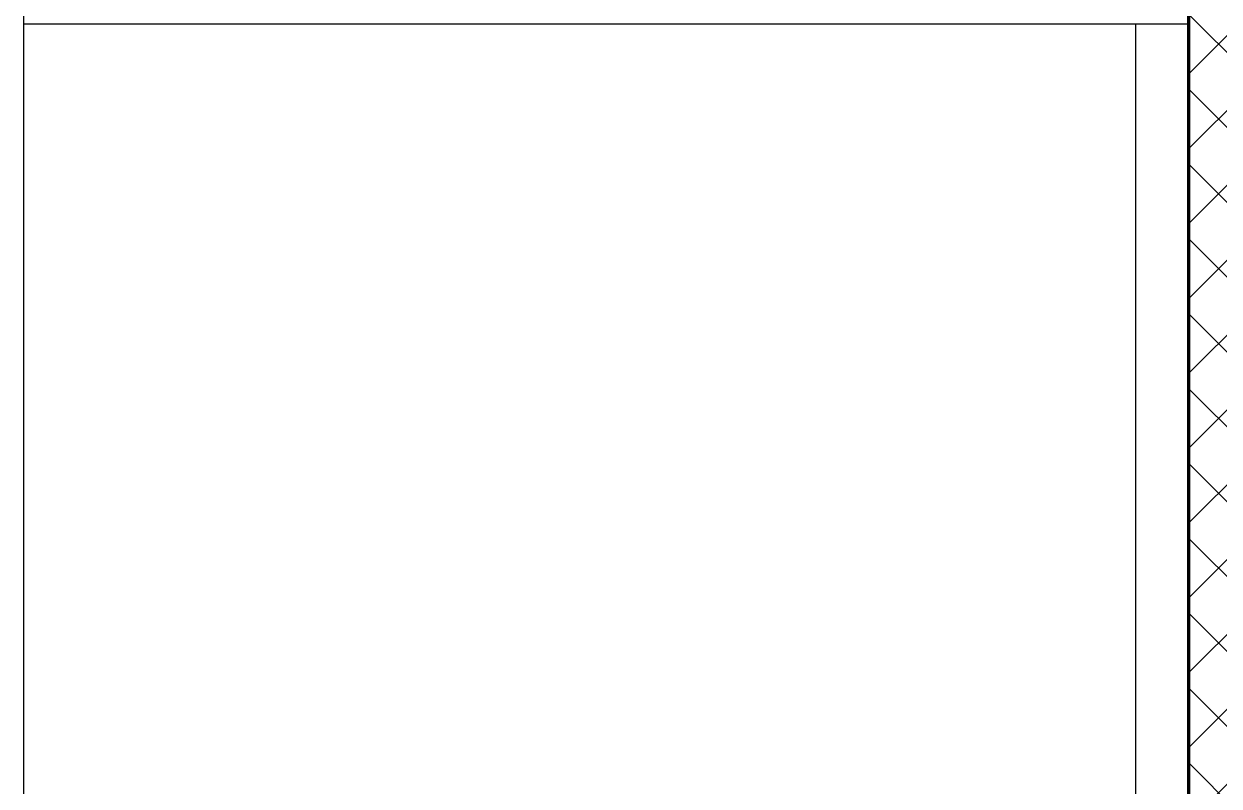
# Model space of a CAD drawing. Header units: millimetres. Extents: x -4391136 to -1798569, y -886572 to -291056.
# Drawn here: x -2556279 to -2554021, y -391051 to -389611 of the extents above; entities that cross this region are included whole.
import ezdxf

# ---------------------------------------------------------------- set-up
doc = ezdxf.new("R2010")
doc.units = ezdxf.units.MM
for name, color, linetype in [('_PP-Dim', 1, 'Continuous'), ('Xref-C-1-PP17-AR-2214-01-B$0$A-FLOR-E', 251, 'Continuous'), ('Xref-C-1-PP17-AR-2214-01-B$0$A-Wall', 251, 'Continuous'), ('Xref-C-1-PP17-AR-2214-01-B$0$A-WALL-PATT', 251, 'Continuous'), ('Xref-C-1-PP17-AR-2214-01-B$0$S-BEAM', 251, 'Continuous'), ('Xref-C-1-PP17-AR-2214-01-B$0$WALL-E', 251, 'Continuous')]:
    doc.layers.add(name, color=color, linetype=linetype)

# ---------------------------------------------------------------- blocks, each defined once
blk = doc.blocks.new('W-1-PP17-ENT2_REV00_20260526-152612_EX_LOPF-1')
at = {"layer": 'Xref-C-1-PP17-AR-2214-01-B$0$A-WALL-PATT', "lineweight": 9}
h = blk.add_hatch(dxfattribs=at)
h.set_pattern_fill('ACET-2D-FP_25', color=256, angle=-89.99999999999999, style=0, pattern_type=2)
h.set_pattern_definition([(315, (496648.9466707949, -2740142.744708746), (70.71067811865474, 70.71067811865478), []), (45, (496648.9466707949, -2740142.744708746), (-70.71067811865478, 70.71067811865474), [])])
h.paths.add_polyline_path([(-10500.00000000233, -9752.170847279544), (-10500.00000000233, -10065.22778903187), (-10500.00000000233, -10205.00881988934), (-10300.00000000233, -10205.00881988934), (-10300.00000000233, -4899.999999996799), (-10500.00000000233, -4899.999999996799)])
at = {"layer": 'Xref-C-1-PP17-AR-2214-01-B$0$A-FLOR-E'}
for p, q in [((-12700.00000000186, -10205.0088198926), (-12700.00000000186, -4899.999999999593)), ((-10500.00000000186, -6399.999999999127), (-10500.00000000186, -4899.999999999593)), ((-12700.00000000186, -6399.999999999127), (-10500.00000000186, -6399.999999999127))]:
    blk.add_line(p, q, dxfattribs=at)
at = {"layer": 'Xref-C-1-PP17-AR-2214-01-B$0$A-Wall', "lineweight": 70}
blk.add_line((-10500.00000000186, -4899.999999999593), (-10500.00000000186, -10205.0088198926), dxfattribs=at)
at = {"layer": 'Xref-C-1-PP17-AR-2214-01-B$0$S-BEAM'}
blk.add_line((-10600.00000000186, -6399.999999999127), (-10600.00000000186, -9805.017639786063), dxfattribs=at)
at = {"layer": 'Xref-C-1-PP17-AR-2214-01-B$0$WALL-E'}
blk.add_line((-12700.00000000186, -10205.0088198926), (-12700.00000000186, -4899.999999999593), dxfattribs=at)

msp = doc.modelspace()

# ---------------------------------------------------------------- block references
at = {"layer": '_PP-Dim'}
msp.add_blockref('W-1-PP17-ENT2_REV00_20260526-152612_EX_LOPF-1', (-2543578.514610203, -383210.8748381315), dxfattribs=at)

doc.saveas('drawing.dxf')
